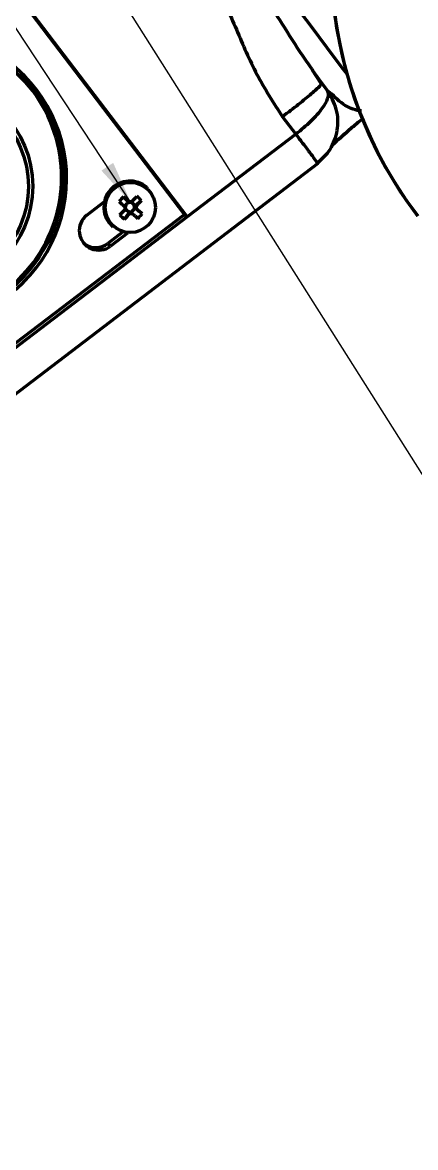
# Model space of a CAD drawing. Header units: millimetres. Extents: x -419 to 9215, y 1224 to 3301.
# Drawn here: x -183.3 to -153.1, y 3060.9 to 3147.4 of the extents above; entities that cross this region are included whole.
import ezdxf

# ---------------------------------------------------------------- set-up
doc = ezdxf.new("R2010")
doc.units = ezdxf.units.MM
doc.layers.add('Net 0.35', color=20, linetype='Continuous', lineweight=35)
doc.layers.add('Net 0.7', color=7, linetype='Continuous', lineweight=70)
doc.styles.get("Standard").update_dxf_attribs({"font": 'arial.ttf'})
doc.dimstyles.new('SLDDIMSTYLE0', dxfattribs={"dimtxt": 0.18, "dimasz": 3.302, "dimexe": 0, "dimexo": 0.0625, "dimgap": 0, "dimtad": 0, "dimtih": 1, "dimtoh": 1, "dimdec": 0, "dimrnd": 1e-09, "dimzin": 0, "dimdsep": 46, "dimtxsty": 'Standard', "dimsah": 1, "dimcen": 0.09, "dimadec": 0, "dimazin": 0, "dimtfac": 3.302, "dimtdec": 0, "dimtofl": 0, "dimtmove": 0, "dimatfit": 3, "dimfxl": 1, "dimfrac": 2, "dimtolj": 1, "dimtzin": 0, "dimarcsym": 0})

msp = doc.modelspace()

# ---------------------------------------------------------------- linework, layer by layer
at = {"layer": 'Net 0.7', "color": 7, "linetype": 'Continuous', "lineweight": 70}
for p, q in [((-170.836, 3132.657), (-188.187, 3155.477)), ((-188.143, 3155.51), (-170.619, 3132.463)), ((-160.306, 3142.659), (-161.011, 3143.767)), ((-160.274, 3142.74), (-160.922, 3143.674)), ((-160.274, 3142.74), (-160.362, 3142.619)), ((-159.861, 3142.197), (-160.274, 3142.74)), ((-159.488, 3141.896), (-159.886, 3142.219)), ((-163.283, 3140.162), (-162.265, 3138.824)), ((-162.265, 3138.824), (-170.619, 3132.463)), ((-209.728, 3099.131), (-160.538, 3136.584)), ((-160.632, 3136.633), (-160.582, 3136.556)), ((-173.667, 3134.684), (-173.702, 3134.715)), ((-178.329, 3132.599), (-176.994, 3133.615)), ((-175.53, 3133.996), (-175.12, 3133.624)), ((-175.12, 3133.624), (-175.216, 3133.518)), ((-175.12, 3133.624), (-175.061, 3133.571)), ((-174.87, 3133.536), (-174.937, 3133.597)), ((-174.144, 3133.727), (-174.62, 3133.31)), ((-175.446, 3132.288), (-175.079, 3132.803)), ((-175.346, 3133.374), (-175.441, 3133.269)), ((-175.396, 3133.089), (-175.329, 3133.029)), ((-175.185, 3132.899), (-175.079, 3132.803)), ((-175.026, 3132.862), (-175.079, 3132.803)), ((-174.935, 3132.81), (-174.839, 3132.916)), ((-174.62, 3133.31), (-174.726, 3133.406)), ((-174.709, 3133.06), (-174.613, 3133.166)), ((-174.62, 3133.31), (-174.674, 3133.251)), ((-174.672, 3133.22), (-174.613, 3133.166)), ((-174.094, 3132.697), (-174.613, 3133.166)), ((-196.294, 3113.273), (-170.836, 3132.657)), ((-170.619, 3132.463), (-196.077, 3113.079)), ((-170.836, 3132.657), (-170.619, 3132.463)), ((-175.587, 3131.281), (-176.733, 3130.409)), ((-175.215, 3131.206), (-176.516, 3130.215)), ((-176.369, 3131.733), (-176.333, 3131.702)), ((-176.516, 3130.215), (-176.733, 3130.409))]:
    msp.add_line(p, q, dxfattribs=at)
at = {"layer": 'Net 0.7', "color": 8, "linetype": 'Continuous', "lineweight": 70, "flags": 128}
msp.add_lwpolyline([(-158.333, 3143.428), (-158.728, 3143.961), (-159.854, 3145.472), (-161.124, 3147.167), (-162.513, 3149.013), (-163.993, 3150.973), (-165.534, 3153.007), (-167.108, 3155.076), (-168.681, 3157.139), (-170.224, 3159.154), (-171.705, 3161.083), (-173.096, 3162.886), (-174.368, 3164.529), (-175.497, 3165.977), (-176.459, 3167.204), (-177.237, 3168.184)], dxfattribs=at)
at = {"layer": 'Net 0.7', "color": 7, "linetype": 'Continuous', "lineweight": 70, "flags": 128}
for points in [[(-175.852, 3133.64), (-175.798, 3133.591), (-175.744, 3133.542), (-175.689, 3133.492), (-175.634, 3133.443), (-175.579, 3133.393), (-175.523, 3133.343), (-175.468, 3133.293), (-175.412, 3133.242)], [(-175.09, 3133.598), (-175.146, 3133.649), (-175.201, 3133.699), (-175.257, 3133.749), (-175.312, 3133.799), (-175.367, 3133.848), (-175.422, 3133.898), (-175.476, 3133.947), (-175.53, 3133.996)], [(-174.844, 3132.729), (-174.789, 3132.679), (-174.735, 3132.63), (-174.681, 3132.581), (-174.627, 3132.532), (-174.574, 3132.484), (-174.52, 3132.436), (-174.468, 3132.388), (-174.415, 3132.341)], [(-174.094, 3132.697), (-174.146, 3132.744), (-174.198, 3132.792), (-174.252, 3132.84), (-174.305, 3132.888), (-174.359, 3132.937), (-174.413, 3132.986), (-174.468, 3133.035), (-174.522, 3133.085)]]:
    msp.add_lwpolyline(points, dxfattribs=at)
at = {"layer": 'Net 0.7', "color": 7, "linetype": 'Continuous', "lineweight": 70}
for centre, radius in [((-190.491, 3134.822), 7.996), ((-190.477, 3134.809), 7.646), ((-174.996, 3133.188), 1.927)]:
    msp.add_circle(centre, radius, dxfattribs=at)
for centre, radius, start, end in [((-126.981, 3152.268), 32.575, 90.00465, 217.28251), ((-126.981, 3152.269), 32.573, 334.8903, 217.28632), ((-191.123, 3135.406), 11.232, 307.1777, 127.32083), ((-191.263, 3135.519), 10.986, 307.22787, 167.85657), ((-191.355, 3135.603), 11.244, 307.22961, 48.13471), ((-175.034, 3133.223), 2, 48.2577, 228.12702), ((-169.739, 3128.436), 8.028, 136.16406, 139.59017), ((-174.967, 3133.163), 0.452, 79.95281, 105.89754), ((-212.956, 3167.557), 51.007, 318.27488, 318.93373), ((-212.601, 3167.235), 51.007, 318.27488, 318.93373), ((-179.048, 3128.662), 7.05, 45.9284, 49.82369), ((-213.012, 3167.527), 51.028, 316.82069, 317.47936), ((-174.967, 3133.163), 0.452, 169.85611, 195.79988), ((-175.027, 3133.217), 0.356, 153.67956, 180.28596), ((-175.027, 3133.217), 0.355, 180.29039, 185.3656), ((-175.028, 3133.217), 0.355, 185.36111, 212.01435), ((-175.027, 3133.216), 0.356, 122.07135, 153.68288), ((-175.028, 3133.216), 0.354, 212.01759, 243.7345), ((-175.027, 3133.217), 0.356, 95.46735, 122.07459), ((-175.028, 3133.217), 0.355, 243.73783, 270.39191), ((-175.027, 3133.217), 0.355, 90.38747, 95.46287), ((-174.968, 3133.163), 0.452, 259.95281, 285.89754), ((-175.027, 3133.218), 0.355, 63.73783, 90.39191), ((-175.028, 3133.217), 0.355, 270.38747, 275.46287), ((-175.028, 3133.218), 0.356, 275.46735, 302.07459), ((-175.027, 3133.218), 0.354, 32.01759, 63.7345), ((-175.028, 3133.218), 0.356, 302.07135, 333.68288), ((-175.027, 3133.218), 0.355, 5.36111, 32.01435), ((-175.028, 3133.218), 0.356, 333.67956, 0.28596), ((-175.028, 3133.218), 0.355, 0.29039, 5.3656), ((-174.967, 3133.164), 0.452, 349.85611, 15.79988), ((-177.424, 3131.406), 1.498, 127.17667, 307.32186), ((-170.892, 3137.681), 7.059, 225.93091, 229.82119), ((-212.656, 3167.206), 51.028, 316.82069, 317.47936), ((-178.96, 3136.774), 6.349, 315.7106, 320.04364), ((-177.641, 3131.6), 1.498, 233.80328, 307.32869)]:
    msp.add_arc(centre, radius, start, end, dxfattribs=at)
for centre, major_axis, ratio, start_param, end_param in [((-175.086, 3133.27), (0.208, 0.231), 0.890384, 1.250009, 1.885142), ((-175.083, 3133.208), (-0.011, 0.331), 0.888783, 2.114584, 2.749716), ((-175.024, 3133.273), (0.33, 0.024), 0.888771, 0.386422, 1.021554), ((-175.021, 3133.211), (0.26, -0.234), 0.887975, 5.963271, 6.598404)]:
    msp.add_ellipse(centre, major_axis=major_axis, ratio=ratio, start_param=start_param, end_param=end_param, dxfattribs=at)
at = {"layer": 'Net 0.7', "color": 8, "linetype": 'Continuous', "lineweight": 70}
for points, knots in [([(-160.922, 3143.674), (-161.193, 3144.059), (-162.007, 3145.215), (-163.201, 3147.142), (-164.607, 3149.331), (-165.945, 3151.317), (-167.57, 3153.548), (-169.602, 3156.054), (-171.684, 3158.384), (-173.386, 3160.287), (-174.394, 3161.415), (-174.904, 3162.05), (-175.023, 3162.197)], [0, 0, 0, 0, 0.065199, 0.196085, 0.301435, 0.402396, 0.499747, 0.647029, 0.803395, 0.892145, 0.974908, 1, 1, 1, 1]), ([(-160.362, 3142.619), (-160.379, 3142.587), (-160.433, 3142.49), (-161.038, 3141.951), (-162.037, 3141.123), (-162.868, 3140.482), (-163.283, 3140.162)], [0, 0, 0, 0, 0.143425, 0.42895, 0.714475, 1, 1, 1, 1]), ([(-157.229, 3140.621), (-157.276, 3140.62), (-157.444, 3140.616), (-157.791, 3140.734), (-158.559, 3140.99), (-159.115, 3141.532), (-159.488, 3141.896)], [0, 0, 0, 0, 0.051543, 0.18557, 0.454112, 1, 1, 1, 1]), ([(-162.265, 3138.824), (-162.029, 3138.512), (-161.557, 3137.89), (-160.996, 3137.139), (-160.665, 3136.689), (-160.64, 3136.646), (-160.632, 3136.633)], [0, 0, 0, 0, 0.290776, 0.581553, 0.872329, 1, 1, 1, 1])]:
    msp.add_open_spline(points, degree=3, knots=knots, dxfattribs=at)
at = {"layer": 'Net 0.7', "color": 7, "linetype": 'Continuous', "lineweight": 70}
for points, knots in [([(-178.772, 3160.532), (-177.973, 3159.619), (-176.374, 3157.792), (-173.518, 3155.531), (-170.693, 3153.237), (-168.369, 3150.314), (-166.82, 3146.886), (-165.366, 3143.359), (-163.977, 3141.228), (-163.283, 3140.162)], [0, 0, 0, 0, 0.13996, 0.280021, 0.420142, 0.55997, 0.706644, 0.853352, 1, 1, 1, 1]), ([(-159.861, 3142.197), (-159.816, 3142.106), (-159.733, 3141.938), (-159.839, 3141.482), (-160.137, 3140.928), (-160.626, 3140.32), (-161.267, 3139.639), (-161.87, 3139.147), (-162.265, 3138.824)], [0, 0, 0, 0, 0.157286, 0.294008, 0.505056, 0.63502, 0.760871, 1, 1, 1, 1]), ([(-160.598, 3136.589), (-160.244, 3136.923), (-159.696, 3137.438), (-159.262, 3138.355), (-159.055, 3139.127), (-159.013, 3139.936), (-159.158, 3141.038), (-159.578, 3141.731), (-159.861, 3142.197)], [0, 0, 0, 0, 0.222772, 0.343997, 0.469105, 0.597933, 0.729489, 1, 1, 1, 1]), ([(-159.477, 3137.97), (-159.134, 3138.285), (-158.591, 3138.784), (-157.728, 3139.531), (-157.182, 3139.96), (-157.036, 3140.075)], [0, 0, 0, 0, 0.556676, 0.880878, 1, 1, 1, 1]), ([(-159.274, 3138.248), (-159.262, 3138.247), (-159.214, 3138.243), (-158.948, 3138.474), (-158.389, 3138.958), (-157.767, 3139.494), (-157.212, 3139.942), (-157.038, 3140.082)], [0, 0, 0, 0, 0.084503, 0.319279, 0.582378, 0.869383, 1, 1, 1, 1]), ([(-175.061, 3133.571), (-175.064, 3133.574), (-175.075, 3133.584), (-175.084, 3133.592), (-175.089, 3133.597), (-175.09, 3133.598)], [0, 0, 0, 0, 0.290537, 0.88255, 1, 1, 1, 1]), ([(-174.888, 3133.609), (-174.893, 3133.607), (-174.926, 3133.6), (-174.972, 3133.589), (-175.015, 3133.577), (-175.029, 3133.573)], [0, 0, 0, 0, 0.1174505, 0.7094634, 1, 1, 1, 1]), ([(-175.412, 3133.242), (-175.411, 3133.241), (-175.406, 3133.236), (-175.396, 3133.228), (-175.386, 3133.218), (-175.383, 3133.215)], [0, 0, 0, 0, 0.11745, 0.709463, 1, 1, 1, 1]), ([(-175.381, 3133.183), (-175.384, 3133.169), (-175.391, 3133.125), (-175.398, 3133.078), (-175.402, 3133.045), (-175.402, 3133.04)], [0, 0, 0, 0, 0.290537, 0.88255, 1, 1, 1, 1]), ([(-175.047, 3132.718), (-175.046, 3132.724), (-175.042, 3132.757), (-175.036, 3132.804), (-175.028, 3132.848), (-175.026, 3132.862)], [0, 0, 0, 0, 0.11745, 0.709463, 1, 1, 1, 1]), ([(-174.994, 3132.864), (-174.979, 3132.85), (-174.933, 3132.809), (-174.884, 3132.765), (-174.85, 3132.734), (-174.844, 3132.729)], [0, 0, 0, 0, 0.290537, 0.88255, 1, 1, 1, 1]), ([(-174.674, 3133.251), (-174.66, 3133.255), (-174.617, 3133.267), (-174.57, 3133.279), (-174.538, 3133.286), (-174.532, 3133.287)], [0, 0, 0, 0, 0.290537, 0.88255, 1, 1, 1, 1]), ([(-174.522, 3133.085), (-174.528, 3133.09), (-174.562, 3133.121), (-174.612, 3133.165), (-174.657, 3133.206), (-174.672, 3133.22)], [0, 0, 0, 0, 0.11745, 0.709463, 1, 1, 1, 1])]:
    msp.add_open_spline(points, degree=3, knots=knots, dxfattribs=at)

# ---------------------------------------------------------------- leaders
at = {"layer": 'Net 0.35', "lineweight": 35}
for points in [[(-174.947, 3133.564), (-239.049, 3230.768)], [(-131.125, 3078.78), (-227.219, 3230.768)], [(-222.276, 3086.287), (-163.808, 2880.7)]]:
    msp.add_leader(points, dimstyle='SLDDIMSTYLE0', dxfattribs=at)

doc.saveas('drawing.dxf')
